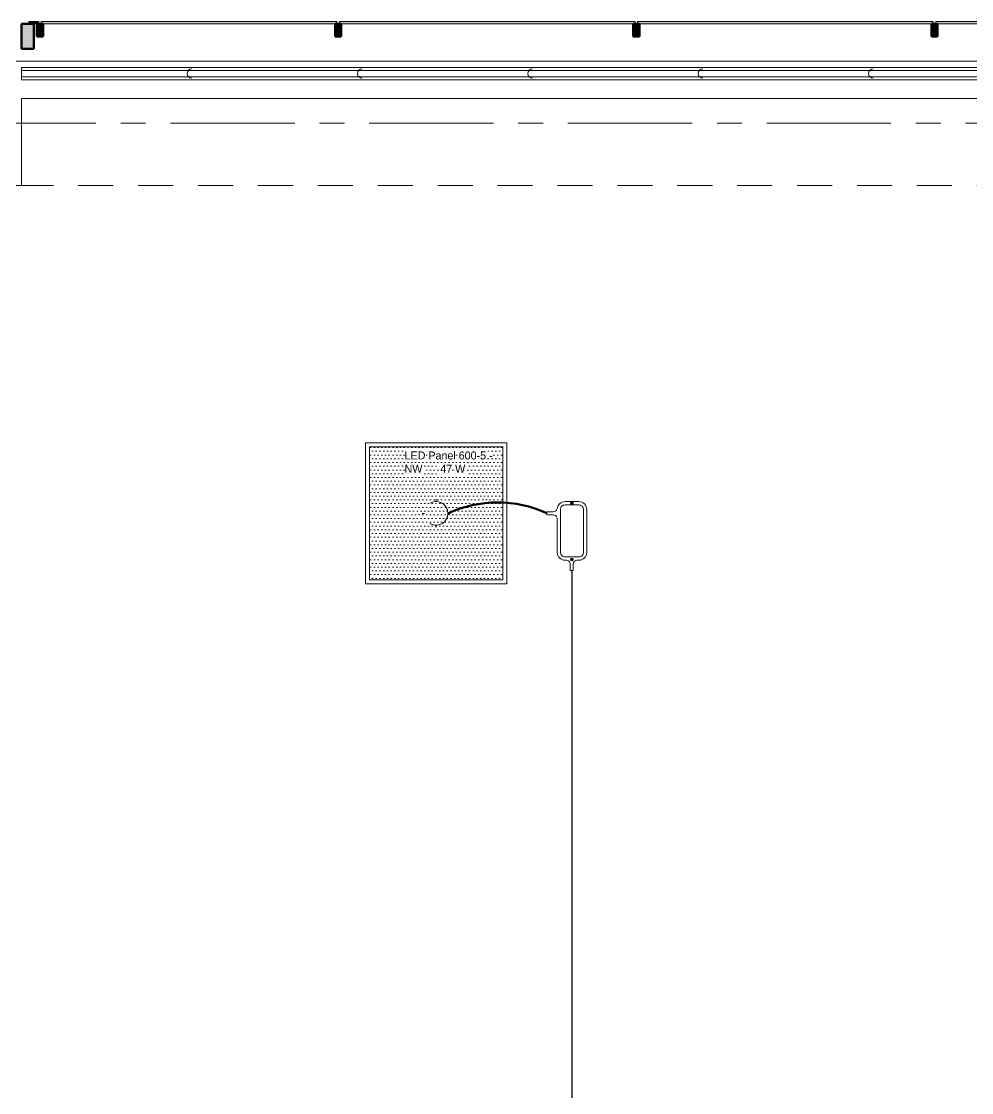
# Model space of a CAD drawing. Header units: inches. Extents: x -38 to 5698, y -33 to 92.
# Drawn here: x 288.77 to 292.594, y 35.75 to 40.06 of the extents above; entities that cross this region are included whole.
import ezdxf
from ezdxf.lldxf.tags import DXFTag

# ---------------------------------------------------------------- set-up
doc = ezdxf.new("R2010")
doc.units = ezdxf.units.IN
doc.header["$MEASUREMENT"] = 0
doc.set_wipeout_variables(frame=1)
for name, pattern in [('CONTINUA', [0]), ('DASHED', [0.75, 0.5, -0.25]), ('Hidden Line', [0.195611, 0.141111, -0.0545]), ('Punto & Raya', [0.65, 0.5, -0.075, 0, -0.075]), ('Wipeout_Contour', [1, 0, -1])]:
    doc.linetypes.add(name, pattern=pattern)
for name, color, linetype in [('02 _ ARQ _ ALB _ Ejes Generales', 7, 'Continuous'), ('02 _ ARQ _ ZON _ Espacio.3D', 7, 'Continuous'), ('08 _ STR _ EXT _ 09 Vigas', 7, 'Continuous'), ('Acabado - Muros', 7, 'Continuous'), ('Estructura - 04 MURO', 7, 'Continuous'), ('Interior - Escaleras & Barandillas', 7, 'Continuous')]:
    doc.layers.add(name, color=color, linetype=linetype)
for name, color, linetype, lineweight in [('ALUMBRADO_CONDUIT', 30, 'CONDUIT1', 30), ('CABLEADO EXT.', 3, 'PVCSUBT', 30), ('Luminarias', 5, 'Continuous', 20), ('Simb_Alumbrado', 140, 'CONTINUA', 30)]:
    doc.layers.add(name, color=color, linetype=linetype, lineweight=lineweight)
doc.styles.add('{18b73a54-fa43-428c-adcb-c1c7bbdf2c84}', font='Simplex.shx')
tags = doc.linetypes.add('CONDUIT', pattern='A,1.5,-0.210535,["con",{18b73a54-fa43-428c-adcb-c1c7bbdf2c84},S=0.2,R=0,X=0,Y=-0.065594],-0.702384', length=2.412919).pattern_tags.tags
tags[6] = DXFTag(74, 10)
tags = doc.linetypes.add('CONDUIT1', pattern='A,1,-0.19772,["con",{18b73a54-fa43-428c-adcb-c1c7bbdf2c84},S=0.2,R=0,X=0,Y=-0.065594],-0.593642', length=1.791362).pattern_tags.tags
tags[6] = DXFTag(74, 10)
tags = doc.linetypes.add('PVCSUBT', pattern='A,0.6,-0.3,0.6,-0.075691,["PVC",Standard,S=0.2,R=0,X=0,Y=-0.093724],-0.621005', length=2.196696).pattern_tags.tags
tags[10] = DXFTag(74, 10)

# ---------------------------------------------------------------- blocks, each defined once
blk = doc.blocks.new('*U270')
at = {"layer": 'Luminarias', "linetype": 'DASHED', "lineweight": 0, "ltscale": 0.05}
blk.add_lwpolyline([(0, -0.0045), (0, 0.0045)], dxfattribs=at)
blk = doc.blocks.new('*U271')
at = {"color": 0, "linetype": 'ByBlock', "lineweight": -2, "transparency": 16777216}
blk.add_blockref('*U270', (0, 0.05), dxfattribs=at)
for p, rotation in [((-0.05, 0), 90), ((0.05, 0), 269.9999999999999), ((0, -0.05), 180)]:
    blk.add_blockref('*U270', p, dxfattribs=dict(at, rotation=rotation))
blk = doc.blocks.new('PANEL LED 50W')
at = {"layer": 'Luminarias'}
h = blk.add_hatch(dxfattribs=at)
h.set_pattern_fill('DOTS', color=4, scale=0.009097)
h.set_pattern_definition([(0, (0, -2e-14), (0.0072206, 0.01444116), [0, -0.01444116])])
h.paths.add_polyline_path([(-0.2574, -0.2574), (0.2574, -0.2574), (0.2574, 0.2574), (-0.2574, 0.2574)])
h.paths.add_polyline_path([(-0.1296, 0.0974), (0.1849, 0.0974), (0.1849, 0.2469), (-0.1296, 0.2469)], flags=24)
at = {"layer": 'Luminarias', "color": 4, "lineweight": 0}
for points in [[(-0.2729, 0.2729), (0.2729, 0.2729), (0.2729, -0.2729), (-0.2729, -0.2729)], [(-0.2574, -0.2574), (0.2574, -0.2574), (0.2574, 0.2574), (-0.2574, 0.2574)]]:
    blk.add_lwpolyline(points, close=True, dxfattribs=at)
at = {"layer": 'Luminarias', "color": 4, "linetype": 'DASHED', "lineweight": 0, "ltscale": 0.01}
blk.add_circle((0, 0), 0.0455, dxfattribs=at)
at = {"color": 4}
blk.add_blockref('*U271', (0, 0), dxfattribs=at)
at = {"layer": 'Luminarias', "color": 4, "insert": (-0.1218, 0.2392), "char_height": 0.030929, "width": 0.382855, "attachment_point": 1}
blk.add_mtext('{\\Ftxt|c0;LED Panel 600-5 - NW      47 W}', dxfattribs=at)
blk = doc.blocks.new('lumin 47')
at = {"layer": 'ALUMBRADO_CONDUIT', "xscale": 1.041283452965173, "yscale": 1.041283452965173, "zscale": 1.041283452965173}
blk.add_blockref('PANEL LED 50W', (-76.251, 24.2433), dxfattribs=at)
blk = doc.blocks.new('CAJA OVAL TIPO L')
at = {"layer": 'Simb_Alumbrado', "lineweight": 13}
blk.add_lwpolyline([(-0.0491, -0.079), (-0.0491, -0.0343, -0.380413), (-0.0258, -0.0088), (-0.0258, -0.0088, 0.341426), (-0.0164, 0.0033), (-0.0164, 0.0236), (-0.0063, 0.0236), (-0.0063, 0.0033, 0.414214), (0.0063, -0.0092), (0.1138, -0.0092, -0.414214), (0.1388, -0.0343), (0.1388, -0.0382, 0.414214), (0.1513, -0.0508), (0.1716, -0.0508), (0.1716, -0.0609), (0.1513, -0.0609, 0.414214), (0.1388, -0.0734), (0.1388, -0.079, -0.414214), (0.1138, -0.104), (-0.0241, -0.104, -0.414214), (-0.0491, -0.079, 0.414214)], format="xyb", dxfattribs=at)
blk.add_lwpolyline([(-0.0241, -0.0199), (0.1138, -0.0199, -0.414214), (0.1282, -0.0343), (0.1282, -0.079, -0.414214), (0.1138, -0.0934), (-0.0241, -0.0934, -0.414214), (-0.0384, -0.079), (-0.0384, -0.0343, -0.414214)], format="xyb", close=True, dxfattribs=at)
for points in [[(-0.0483, -0.0558), (-0.0395, -0.0558)], [(-0.0439, -0.0514), (-0.0439, -0.0602)], [(0.1323, -0.0558), (0.1411, -0.0558)], [(0.1367, -0.0514), (0.1367, -0.0602)]]:
    blk.add_lwpolyline(points, dxfattribs=at)
for centre in [(-0.0439, -0.0558), (0.1367, -0.0558)]:
    blk.add_circle(centre, 0.00438, dxfattribs=at)

msp = doc.modelspace()

# ---------------------------------------------------------------- hatches: boundary and pattern name
at = {"layer": 'Acabado - Muros', "linetype": 'Continuous', "lineweight": 0}
for points in [[(288.8201, 39.95), (288.8201, 40.05), (288.7701, 40.05), (288.7701, 39.95)], [(288.8575, 40), (288.8575, 40.05), (288.8325, 40.05), (288.8325, 40)], [(290.0575, 40), (290.0575, 40.05), (290.0325, 40.05), (290.0325, 40)], [(291.2575, 40), (291.2575, 40.05), (291.2325, 40.05), (291.2325, 40)], [(292.4575, 40), (292.4575, 40.05), (292.4325, 40.05), (292.4325, 40)]]:
    msp.add_hatch(color=254, dxfattribs=at).paths.add_polyline_path(points)
at = {"layer": 'Acabado - Muros', "linetype": 'Continuous', "lineweight": 9}
for points in [[(288.84, 40.06), (288.8001, 40.06), (288.8001, 40.05), (288.84, 40.05)], [(290.04, 40.06), (288.85, 40.06), (288.85, 40.05), (290.04, 40.05)], [(291.24, 40.06), (290.05, 40.06), (290.05, 40.05), (291.24, 40.05)], [(292.44, 40.06), (291.25, 40.06), (291.25, 40.05), (292.44, 40.05)], [(293.5399, 40.06), (292.45, 40.06), (292.45, 40.05), (293.5399, 40.05)]]:
    msp.add_hatch(color=250, dxfattribs=at).paths.add_polyline_path(points)

# ---------------------------------------------------------------- linework, layer by layer
at = {"layer": '02 _ ARQ _ ALB _ Ejes Generales', "color": 251, "linetype": 'Punto & Raya', "lineweight": 13}
msp.add_line((333.07, 39.65), (282.3454, 39.65), dxfattribs=at)
at = {"layer": '02 _ ARQ _ ZON _ Espacio.3D', "color": 254, "linetype": 'Continuous', "lineweight": 0, "flags": 128}
msp.add_lwpolyline([(304.67, 29.75), (304.67, 39.7505), (301.07, 39.7505), (301.07, 39), (300.57, 39), (300.57, 39.4), (294.07, 39.4), (294.0699, 39), (293.5699, 39), (293.5698, 39.7505), (288.77, 39.7505), (288.7701, 39.4), (287.07, 39.4), (287.07, 37.7), (286.72, 37.7), (286.72, 33.75)], dxfattribs=at)
at = {"layer": '08 _ STR _ EXT _ 09 Vigas', "color": 251, "linetype": 'Hidden Line', "lineweight": 13}
msp.add_line((287.07, 39.4), (293.57, 39.4), dxfattribs=at)
at = {"layer": 'Acabado - Muros', "color": 7, "linetype": 'Continuous', "lineweight": 60}
for p, q in [((288.8201, 40.05), (288.7701, 40.05)), ((288.7701, 40.05), (288.7701, 39.95)), ((288.8201, 40.05), (288.8201, 39.95)), ((288.8575, 40.05), (288.8325, 40.05)), ((288.8325, 40.05), (288.8325, 40)), ((288.8575, 40.05), (288.8575, 40)), ((290.0575, 40.05), (290.0325, 40.05)), ((290.0325, 40.05), (290.0325, 40)), ((290.0575, 40.05), (290.0575, 40)), ((291.2575, 40.05), (291.2325, 40.05)), ((291.2325, 40.05), (291.2325, 40)), ((291.2575, 40.05), (291.2575, 40)), ((292.4575, 40.05), (292.4325, 40.05)), ((292.4325, 40.05), (292.4325, 40)), ((292.4575, 40.05), (292.4575, 40)), ((288.8575, 40), (288.8325, 40)), ((290.0575, 40), (290.0325, 40)), ((291.2575, 40), (291.2325, 40)), ((292.4575, 40), (292.4325, 40)), ((288.8201, 39.95), (288.7701, 39.95))]:
    msp.add_line(p, q, dxfattribs=at)
at = {"layer": 'Acabado - Muros', "color": 7, "linetype": 'Continuous', "lineweight": 13, "flags": 128}
for points in [[(288.84, 40.06), (288.84, 40.05), (288.8001, 40.05), (288.8001, 40.06)], [(290.04, 40.06), (290.04, 40.05), (288.85, 40.05), (288.85, 40.06)], [(291.24, 40.06), (291.24, 40.05), (290.05, 40.05), (290.05, 40.06)], [(292.44, 40.06), (292.44, 40.05), (291.25, 40.05), (291.25, 40.06)], [(293.5399, 40.06), (293.5399, 40.05), (292.45, 40.05), (292.45, 40.06)]]:
    msp.add_lwpolyline(points, close=True, dxfattribs=at)
at = {"layer": 'ALUMBRADO_CONDUIT', "color": 30, "lineweight": 30, "ltscale": 0.4, "true_color": 0xf26722}
msp.add_line((290.985, 37.851), (290.985, 34.9147), dxfattribs=at)
at = {"layer": 'CABLEADO EXT.', "color": 3, "lineweight": 80}
msp.add_arc((290.6869, 37.6481), 0.4764, 65.3702, 114.8494, dxfattribs=at)

# ---------------------------------------------------------------- block references
msp.add_blockref('lumin 47', (366.6902, 13.8372))
at = {"layer": 'ALUMBRADO_CONDUIT', "linetype": 'CONDUIT', "lineweight": 30, "xscale": -1.253906979044094, "yscale": 1.253906979044094, "zscale": 1.253906979044094, "rotation": 90}
msp.add_blockref('CAJA OVAL TIPO L', (290.915, 38.0662), dxfattribs=at)

# ---------------------------------------------------------------- next in the draw order: wipeouts: each hides what was drawn before it
at = {"color": 254, "linetype": 'Wipeout_Contour', "lineweight": 0, "ltscale": 9704.695861}
msp.add_wipeout([(293.5699, 39.9), (288.7701, 39.9), (288.7701, 39.75), (293.5699, 39.75)], dxfattribs=at).dxf.layer = 'Estructura - 04 MURO'

# ---------------------------------------------------------------- next in the draw order: linework, layer by layer
at = {"layer": '08 _ STR _ EXT _ 09 Vigas', "color": 251, "linetype": 'Hidden Line', "lineweight": 13}
msp.add_line((286.57, 39.9), (329.07, 39.9), dxfattribs=at)
at = {"layer": 'Estructura - 04 MURO', "color": 7, "linetype": 'Continuous', "lineweight": 13, "flags": 128}
for points in [[(293.5699, 39.9), (288.7701, 39.9)], [(288.7701, 39.75), (293.5699, 39.75)]]:
    msp.add_lwpolyline(points, dxfattribs=at)
at = {"layer": 'Interior - Escaleras & Barandillas', "color": 161, "linetype": 'Continuous', "lineweight": 13, "flags": 128}
msp.add_lwpolyline([(288.7701, 39.875), (288.7701, 39.825), (293.5699, 39.825), (293.5699, 39.875)], close=True, dxfattribs=at)
for points in [[(289.4558, 39.8688, 1), (289.4558, 39.8313)], [(290.1415, 39.8688, 1), (290.1415, 39.8313)], [(290.8272, 39.8688, 1), (290.8272, 39.8313)], [(291.5129, 39.8688, 1), (291.5129, 39.8313)], [(292.1985, 39.8688, 1), (292.1985, 39.8313)]]:
    msp.add_lwpolyline(points, format="xyb", dxfattribs=at)
for points in [[(293.5699, 39.8625), (288.7701, 39.8625)], [(288.7701, 39.8375), (293.5699, 39.8375)]]:
    msp.add_lwpolyline(points, dxfattribs=at)

doc.saveas('drawing.dxf')
